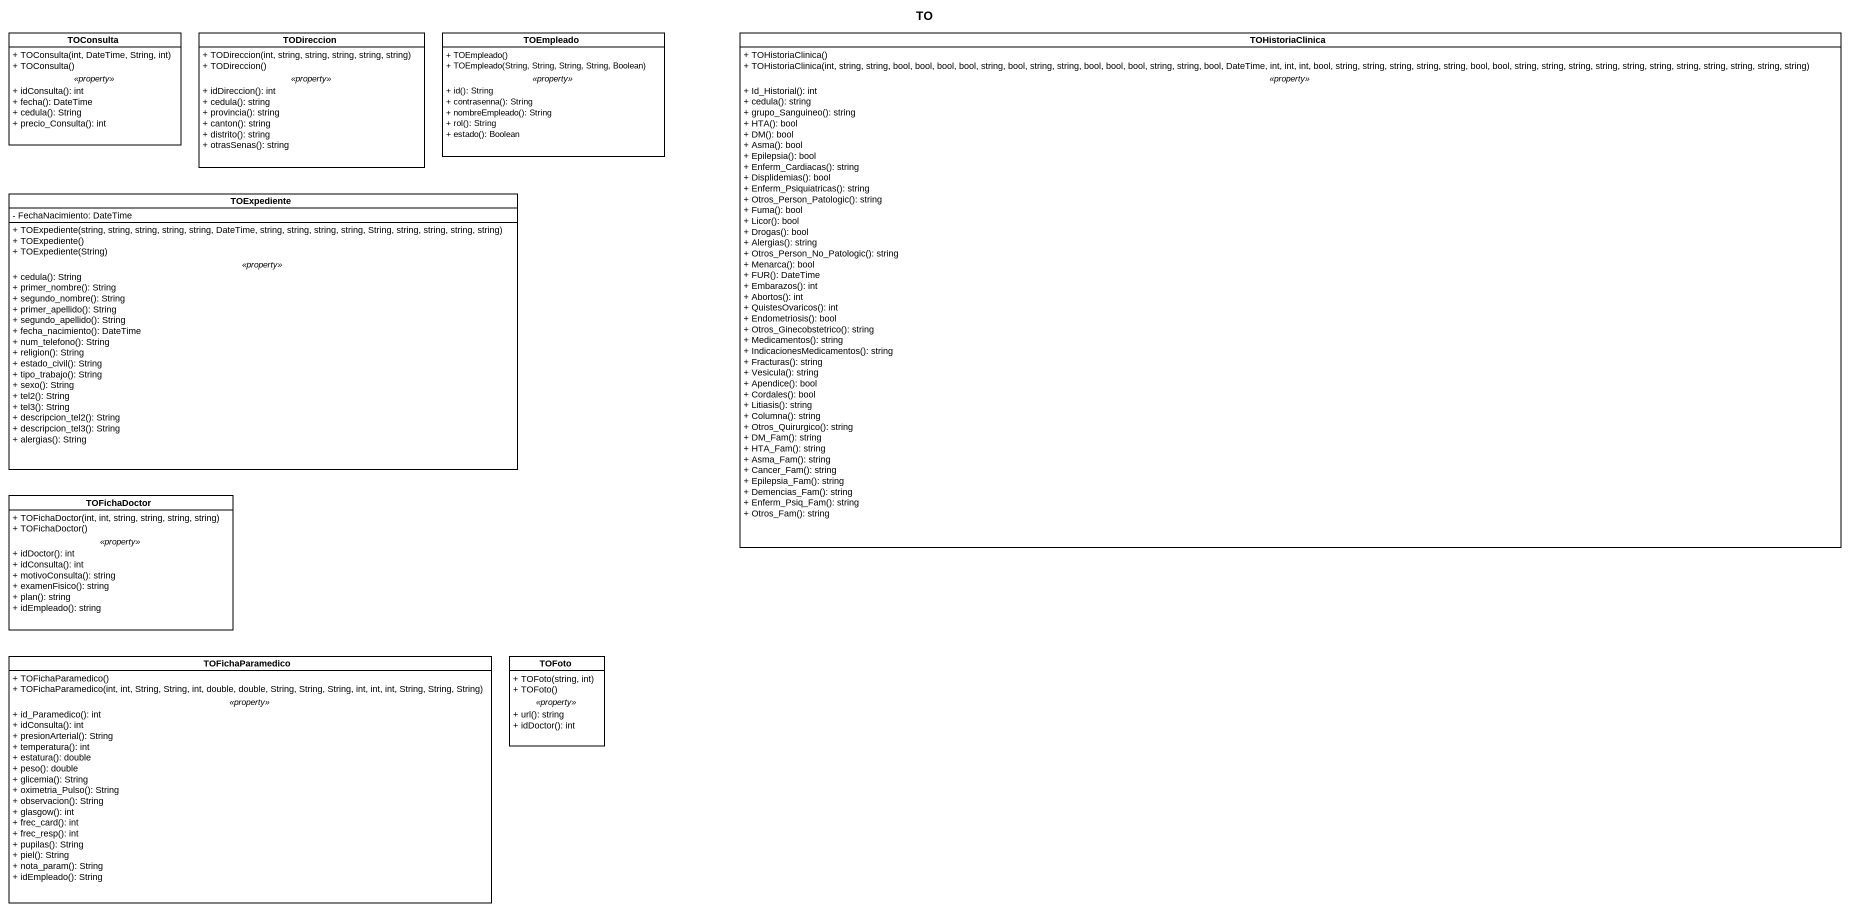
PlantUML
@startuml
title TO
hide circle
hide empty members
skinparam classAttributeIconSize 0
class TOConsulta {
  + TOConsulta(int, DateTime, String, int)
  + TOConsulta()
  .. <<property>> ..
  + idConsulta(): int
  + fecha(): DateTime
  + cedula(): String
  + precio_Consulta(): int
}
class TODireccion {
  + TODireccion(int, string, string, string, string, string)
  + TODireccion()
  .. <<property>> ..
  + idDireccion(): int
  + cedula(): string
  + provincia(): string
  + canton(): string
  + distrito(): string
  + otrasSenas(): string
}
class TOEmpleado {
  + TOEmpleado()
  + TOEmpleado(String, String, String, String, Boolean)
  .. <<property>> ..
  + id(): String
  + contrasenna(): String
  + nombreEmpleado(): String
  + rol(): String
  + estado(): Boolean
}
class TOHistoriaClinica {
  + TOHistoriaClinica()
  + TOHistoriaClinica(int, string, string, bool, bool, bool, bool, string, bool, string, string, bool, bool, bool, string, string, bool, DateTime, int, int, int, bool, string, string, string, string, string, bool, bool, string, string, string, string, string, string, string, string, string, string, string)
  .. <<property>> ..
  + Id_Historial(): int
  + cedula(): string
  + grupo_Sanguineo(): string
  + HTA(): bool
  + DM(): bool
  + Asma(): bool
  + Epilepsia(): bool
  + Enferm_Cardiacas(): string
  + Displidemias(): bool
  + Enferm_Psiquiatricas(): string
  + Otros_Person_Patologic(): string
  + Fuma(): bool
  + Licor(): bool
  + Drogas(): bool
  + Alergias(): string
  + Otros_Person_No_Patologic(): string
  + Menarca(): bool
  + FUR(): DateTime
  + Embarazos(): int
  + Abortos(): int
  + QuistesOvaricos(): int
  + Endometriosis(): bool
  + Otros_Ginecobstetrico(): string
  + Medicamentos(): string
  + IndicacionesMedicamentos(): string
  + Fracturas(): string
  + Vesicula(): string
  + Apendice(): bool
  + Cordales(): bool
  + Litiasis(): string
  + Columna(): string
  + Otros_Quirurgico(): string
  + DM_Fam(): string
  + HTA_Fam(): string
  + Asma_Fam(): string
  + Cancer_Fam(): string
  + Epilepsia_Fam(): string
  + Demencias_Fam(): string
  + Enferm_Psiq_Fam(): string
  + Otros_Fam(): string
}
class TOExpediente {
  - FechaNacimiento: DateTime
  --
  + TOExpediente(string, string, string, string, string, DateTime, string, string, string, string, String, string, string, string, string)
  + TOExpediente()
  + TOExpediente(String)
  .. <<property>> ..
  + cedula(): String
  + primer_nombre(): String
  + segundo_nombre(): String
  + primer_apellido(): String
  + segundo_apellido(): String
  + fecha_nacimiento(): DateTime
  + num_telefono(): String
  + religion(): String
  + estado_civil(): String
  + tipo_trabajo(): String
  + sexo(): String
  + tel2(): String
  + tel3(): String
  + descripcion_tel2(): String
  + descripcion_tel3(): String
  + alergias(): String
}
class TOFichaDoctor {
  + TOFichaDoctor(int, int, string, string, string, string)
  + TOFichaDoctor()
  .. <<property>> ..
  + idDoctor(): int
  + idConsulta(): int
  + motivoConsulta(): string
  + examenFisico(): string
  + plan(): string
  + idEmpleado(): string
}
class TOFichaParamedico {
  + TOFichaParamedico()
  + TOFichaParamedico(int, int, String, String, int, double, double, String, String, String, int, int, int, String, String, String)
  .. <<property>> ..
  + id_Paramedico(): int
  + idConsulta(): int
  + presionArterial(): String
  + temperatura(): int
  + estatura(): double
  + peso(): double
  + glicemia(): String
  + oximetria_Pulso(): String
  + observacion(): String
  + glasgow(): int
  + frec_card(): int
  + frec_resp(): int
  + pupilas(): String
  + piel(): String
  + nota_param(): String
  + idEmpleado(): String
}
class TOFoto {
  + TOFoto(string, int)
  + TOFoto()
  .. <<property>> ..
  + url(): string
  + idDoctor(): int
}
@enduml
